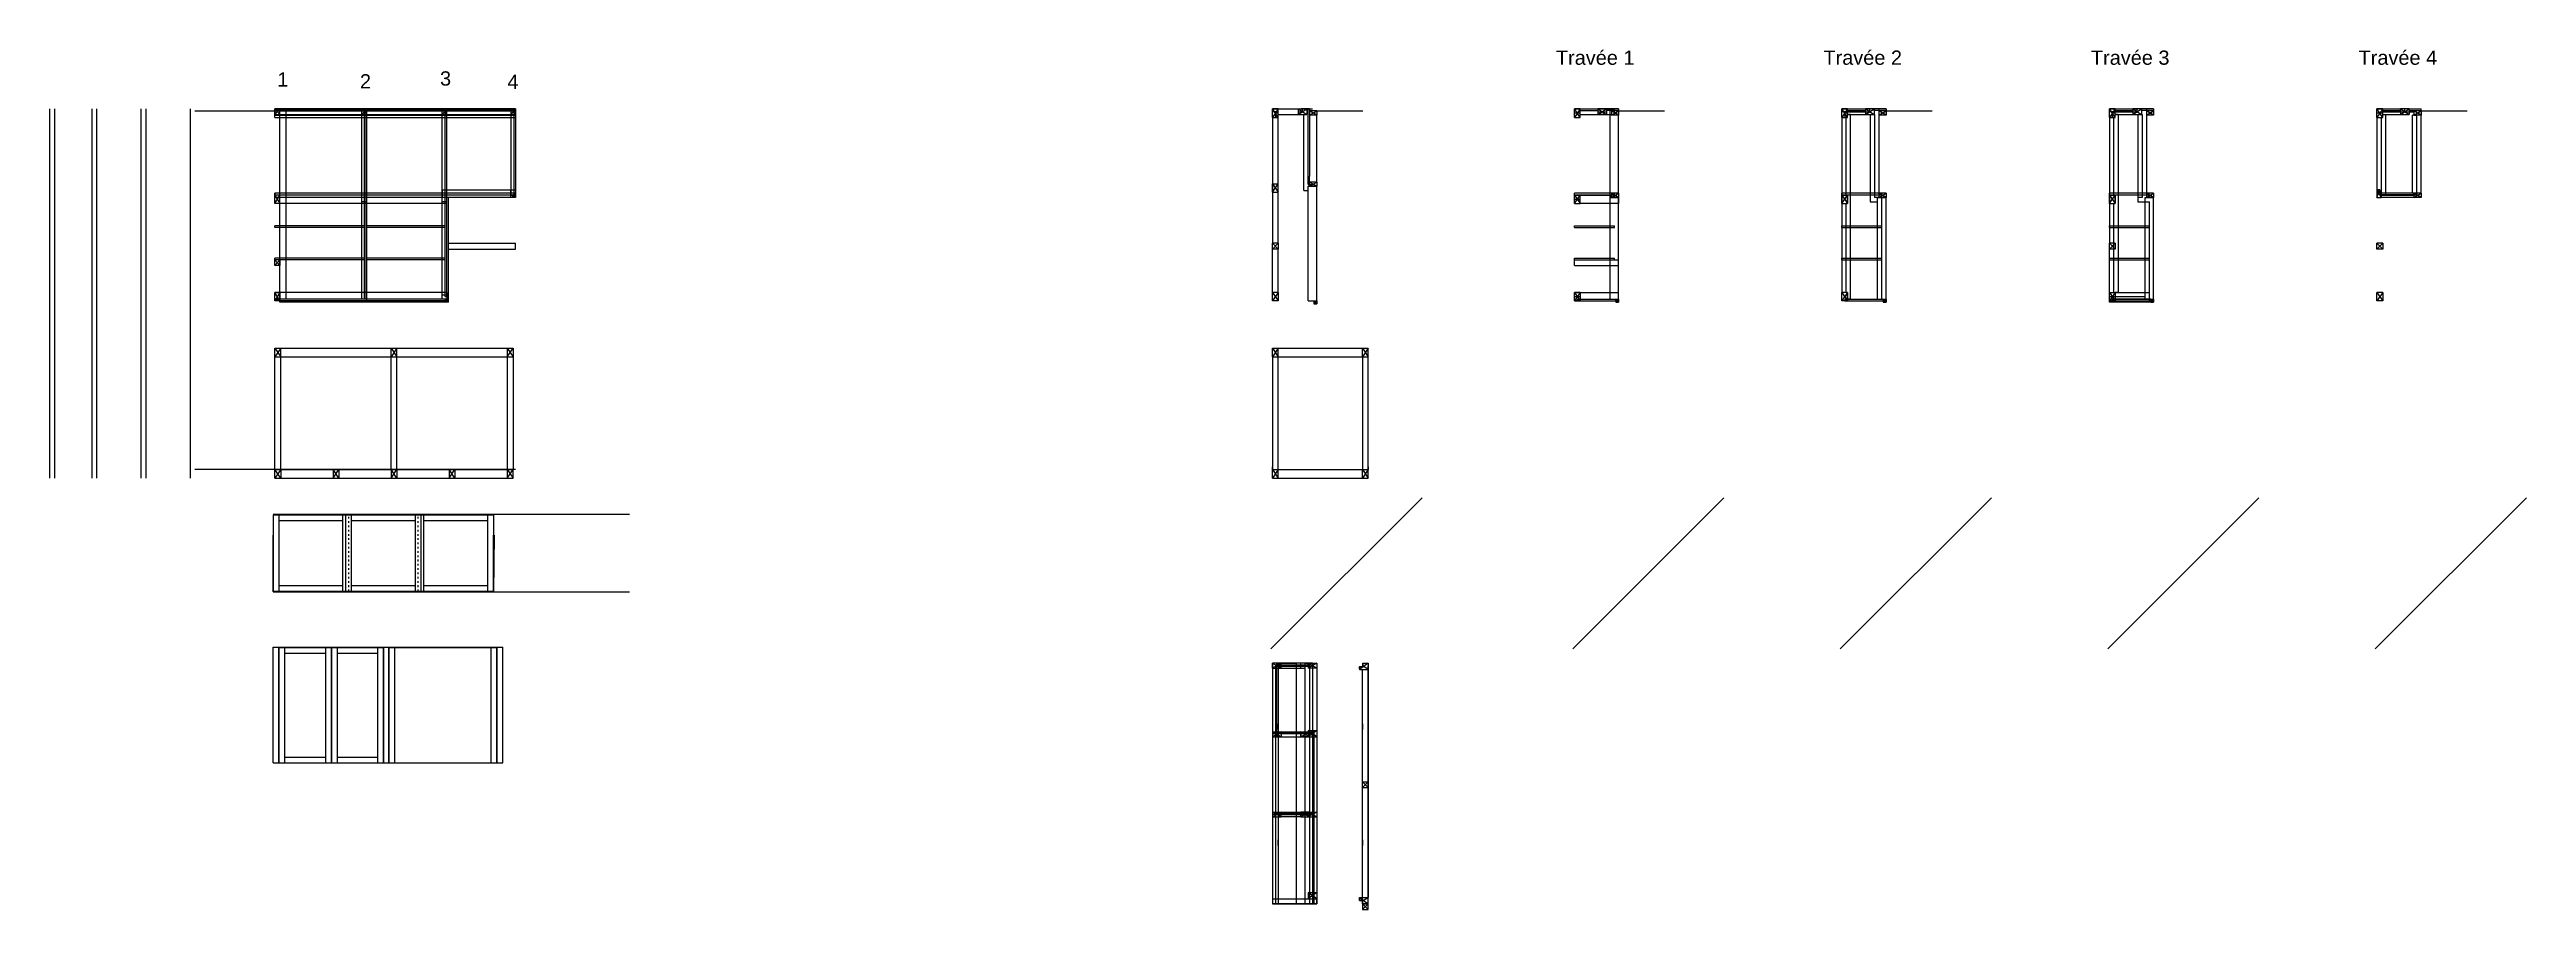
# Model space of a CAD drawing. Header units: millimetres. Extents: x -8570 to 8810, y -28 to 6007.
import ezdxf

# ---------------------------------------------------------------- set-up
doc = ezdxf.new("R2010")
doc.units = ezdxf.units.MM
doc.linetypes.add('ACAD_ISO03W100', pattern=[30, 12, -18])
doc.layers.get('0').update_dxf_attribs({"lineweight": 25})
for name, color, linetype, lineweight in [('6x4 existant', 16, 'Continuous', 25), ('Bois', 1, 'Continuous', 25), ('Hetre', 3, 'Continuous', 25), ('Lignes', 9, 'Continuous', 25), ('OSB12 ... Horizontaux', 2, 'Continuous', 25), ('OSB12 ... Verticaux', 2, 'Continuous', 25), ('Parquet Plafond', 176, 'Continuous', 25)]:
    doc.layers.add(name, color=color, linetype=linetype, lineweight=lineweight)
doc.styles.add('textstyle2', font='')
doc.styles.add('textstyle3', font='')
doc.styles.add('textstyle4', font='')
doc.styles.add('textstyle5', font='')
doc.styles.add('textstyle6', font='')
doc.styles.add('textstyle7', font='')
doc.styles.add('textstyle8', font='')
doc.styles.add('textstyle9', font='')
doc.styles.get('textstyle2').set_extended_font_data('Liberation Sans')
doc.styles.get('textstyle3').set_extended_font_data('Liberation Sans')
doc.styles.get('textstyle4').set_extended_font_data('Liberation Sans')
doc.styles.get('textstyle5').set_extended_font_data('Liberation Sans')
doc.styles.get('textstyle6').set_extended_font_data('Liberation Sans')
doc.styles.get('textstyle7').set_extended_font_data('Liberation Sans')
doc.styles.get('textstyle8').set_extended_font_data('Liberation Sans')
doc.styles.get('textstyle9').set_extended_font_data('Liberation Sans')

# ---------------------------------------------------------------- blocks, each defined once
blk = doc.blocks.new('6x4_Chant')
at = {"layer": 'Bois'}
for p, q in [((40, 0), (0, 60)), ((40, 60), (0, 0)), ((0, 0), (0, 60)), ((40, 60), (0, 60)), ((0, 0), (40, 0)), ((40, 0), (40, 60))]:
    blk.add_line(p, q, dxfattribs=at)
blk = doc.blocks.new('Hetre_55x30')
at = {"layer": 'Hetre'}
for p, q in [((0, 50), (0, -1)), ((0, 50), (30, 50)), ((30, 50), (0, -1)), ((30, -1), (0, 50)), ((30, 50), (30, -1)), ((0, -1), (30, -1))]:
    blk.add_line(p, q, dxfattribs=at)

msp = doc.modelspace()

# ---------------------------------------------------------------- linework, layer by layer
for p, q in [((-7000, 2747), (-4500, 2747)), ((-6999, 2205), (-6999, 2742)), ((-6999, 2742), (-5453, 2742)), ((-6959, 2205), (-6959, 2742)), ((-6959, 2702), (-6511, 2702)), ((-6511, 2205), (-6511, 2742)), ((-6491, 2205), (-6491, 2742)), ((-6451, 2205), (-6451, 2742)), ((-6451, 2702), (-6003, 2702)), ((-6003, 2205), (-6003, 2742)), ((-5963, 2205), (-5963, 2742)), ((-5943, 2205), (-5943, 2742)), ((-5943, 2702), (-5494, 2702)), ((-5494, 2205), (-5494, 2742)), ((-5453, 2200), (-5453, 2742)), ((-7000, 2200), (-7000, 2600)), ((-5454, 2205), (-5454, 2600)), ((-5453, 2200), (-5447, 2600)), ((-7000, 2240), (-6999, 2240)), ((-7000, 2200), (-4500, 2200)), ((-6999, 2205), (-6471, 2205)), ((-6959, 2245), (-6511, 2245)), ((-6491, 2205), (-5963, 2205)), ((-6451, 2245), (-6003, 2245)), ((-5983, 2205), (-5454, 2205)), ((-5943, 2245), (-5494, 2245)), ((-7000, 1813), (-5390, 1813)), ((-7000, 1000), (-7000, 1813)), ((-6960, 1000), (-6960, 1813)), ((-6958, 1002), (-6958, 1811)), ((-6958, 1811), (-6226, 1811)), ((-6918, 1002), (-6918, 1811)), ((-6918, 1771), (-6633, 1771)), ((-6633, 1811), (-6633, 1002)), ((-6593, 1811), (-6593, 1002)), ((-6593, 1771), (-6591, 1771)), ((-6591, 1811), (-6591, 1002)), ((-6551, 1811), (-6551, 1002)), ((-6551, 1771), (-6266, 1771)), ((-6266, 1002), (-6266, 1811)), ((-6226, 1002), (-6226, 1811)), ((-6224, 1000), (-6224, 1813)), ((-6190, 1000), (-6190, 1813)), ((-6188, 1002), (-6188, 1811)), ((-6188, 1811), (-5432, 1811)), ((-6148, 1002), (-6148, 1811)), ((-5472, 1002), (-5472, 1811)), ((-5432, 1002), (-5432, 1811)), ((-5430, 1000), (-5430, 1813)), ((-5390, 1000), (-5390, 1813)), ((-7000, 1000), (-5390, 1000)), ((-6958, 1002), (-6226, 1002)), ((-6918, 1042), (-6633, 1042)), ((-6593, 1042), (-6591, 1042)), ((-6551, 1042), (-6266, 1042)), ((-6188, 1002), (-5432, 1002))]:
    msp.add_line(p, q)
at = {"linetype": 'ACAD_ISO03W100'}
for p, q in [((-6471, 2205), (-6471, 2742)), ((-5983, 2205), (-5983, 2742))]:
    msp.add_line(p, q, dxfattribs=at)
at = {"layer": '6x4 existant'}
for p, q in [((-8570, 5590), (-8570, 3000)), ((-8536, 5590), (-8536, 3000)), ((-8274, 5590), (-8274, 3000)), ((-8240, 5590), (-8240, 3000)), ((-7929, 5590), (-7929, 3000)), ((-7895, 5590), (-7895, 3000)), ((-7584, 5590), (-7584, 3000)), ((642, 12), (642, -28)), ((642, -28), (682, 12)), ((682, 12), (642, 12)), ((642, 12), (682, -28)), ((682, -28), (682, 12)), ((642, -28), (682, -28))]:
    msp.add_line(p, q, dxfattribs=at)
at = {"layer": 'Bois'}
for p, q in [((-6954, 5550), (-6988, 5590)), ((-6954, 5590), (-6988, 5550)), ((-6988, 5590), (-5300, 5590)), ((-6988, 5590), (-6988, 5550)), ((-6988, 5530), (-6988, 5590)), ((-6954, 5550), (-6954, 5590)), ((-6344, 5550), (-6378, 5590)), ((-6344, 5590), (-6378, 5550)), ((-6378, 5550), (-6378, 5590)), ((-6344, 5550), (-6344, 5590)), ((-5782, 5550), (-5816, 5590)), ((-5782, 5590), (-5816, 5550)), ((-5816, 5550), (-5816, 5590)), ((-5782, 5550), (-5782, 5590)), ((-5334, 5590), (-5334, 5550)), ((-5334, 5590), (-5334, 4986)), ((-5300, 5550), (-5334, 5590)), ((-5300, 5590), (-5334, 5550)), ((-5334, 5590), (-5300, 5590)), ((-5300, 5590), (-5300, 4986)), ((-5300, 5590), (-5300, 5550)), ((12, 5590), (252, 5590)), ((12, 5570), (12, 5590)), ((52, 5570), (12, 5570)), ((52, 5550), (52, 5570)), ((192, 5590), (252, 5550)), ((192, 5550), (252, 5590)), ((192, 5590), (192, 5550)), ((192, 5570), (222, 5570)), ((252, 5590), (212, 5590)), ((222, 5570), (222, 5590)), ((252, 5590), (252, 5550)), ((272, 5590), (252, 5590)), ((252, 5590), (252, 5550)), ((272, 5590), (272, 5119)), ((2130, 5590), (2410, 5590)), ((2130, 5570), (2130, 5590)), ((2170, 5550), (2170, 5570)), ((2295, 5590), (2355, 5550)), ((2295, 5550), (2355, 5590)), ((2355, 5590), (2295, 5590)), ((2295, 5590), (2295, 5550)), ((2295, 5570), (2355, 5570)), ((2355, 5590), (2355, 5550)), ((2355, 5590), (2355, 5550)), ((4007, 5590), (4207, 5590)), ((4007, 5570), (4007, 5590)), ((4047, 5570), (4007, 5570)), ((4047, 5550), (4047, 5570)), ((4172, 5590), (4232, 5550)), ((4172, 5550), (4232, 5590)), ((4232, 5590), (4172, 5590)), ((4172, 5590), (4172, 5550)), ((4172, 5570), (4202, 5570)), ((4202, 5570), (4202, 5590)), ((4232, 5590), (4232, 5550)), ((4266, 5590), (4232, 5590)), ((4232, 5590), (4232, 5550)), ((4266, 5590), (4266, 4968)), ((5884, 5590), (6084, 5590)), ((5884, 5570), (5884, 5590)), ((5924, 5570), (5884, 5570)), ((5924, 5550), (5924, 5570)), ((6049, 5590), (6109, 5550)), ((6049, 5550), (6109, 5590)), ((6109, 5590), (6049, 5590)), ((6049, 5590), (6049, 5550)), ((6049, 5570), (6079, 5570)), ((6079, 5570), (6079, 5590)), ((6109, 5590), (6109, 5550)), ((6143, 5590), (6109, 5590)), ((6109, 5590), (6109, 5550)), ((6143, 5590), (6143, 4968)), ((7761, 5590), (7926, 5590)), ((7761, 5570), (7761, 5590)), ((7801, 5550), (7801, 5570)), ((7926, 5590), (7986, 5550)), ((7926, 5550), (7986, 5590)), ((7986, 5590), (7926, 5590)), ((7926, 5590), (7926, 5550)), ((7926, 5570), (7956, 5570)), ((7956, 5570), (7956, 5590)), ((7986, 5590), (7986, 5550)), ((7986, 5590), (7986, 5550)), ((-6988, 5550), (-6948, 5550)), ((-6988, 5550), (-5312, 5550)), ((-6988, 5530), (-5300, 5530)), ((-6378, 4303), (-6378, 5550)), ((-6378, 5550), (-6344, 5550)), ((-6344, 4243), (-6344, 5550)), ((-5816, 4283), (-5816, 5550)), ((-5816, 5550), (-5782, 5550)), ((-5782, 4283), (-5782, 5550)), ((-5340, 5550), (-5300, 5550)), ((-5334, 5550), (-5300, 5550)), ((12, 5530), (12, 5065)), ((52, 5560), (32, 5560)), ((32, 5560), (32, 5530)), ((52, 5065), (52, 5560)), ((52, 5550), (232, 5550)), ((212, 5550), (252, 5550)), ((232, 5119), (232, 5550)), ((232, 5550), (252, 5550)), ((2170, 5560), (2130, 5560)), ((2170, 5550), (2410, 5550)), ((2355, 5550), (2295, 5550)), ((4007, 5530), (4007, 5065)), ((4047, 5560), (4027, 5560)), ((4027, 5560), (4027, 5530)), ((4047, 5550), (4047, 5560)), ((4047, 5550), (4172, 5550)), ((4067, 5550), (4047, 5550)), ((4067, 4255), (4067, 5550)), ((4172, 5550), (4232, 5550)), ((4206, 5550), (4206, 4938)), ((4212, 5550), (4232, 5550)), ((5884, 5530), (5884, 5065)), ((5924, 5560), (5904, 5560)), ((5904, 5560), (5904, 5530)), ((5924, 5550), (5924, 5560)), ((5924, 5550), (6054, 5550)), ((5944, 5550), (5924, 5550)), ((5944, 5550), (5944, 4303)), ((6049, 5550), (6109, 5550)), ((6083, 5550), (6083, 4938)), ((6089, 5550), (6109, 5550)), ((7801, 5560), (7761, 5560)), ((7761, 5530), (7761, 5023)), ((7801, 5550), (7801, 5560)), ((7801, 5550), (7926, 5550)), ((7821, 5550), (7821, 4986)), ((7926, 5550), (7986, 5550)), ((7966, 5550), (7986, 5550)), ((12, 5005), (12, 5065)), ((12, 5065), (12, 4647)), ((12, 5005), (52, 5065)), ((12, 5065), (52, 5005)), ((12, 5065), (52, 5065)), ((52, 4647), (52, 5065)), ((52, 5005), (52, 5065)), ((232, 5017), (232, 5119)), ((262, 5017), (262, 5047)), ((262, 5047), (272, 5047)), ((272, 5047), (272, 5119)), ((4007, 5065), (4007, 4303)), ((5884, 5065), (5884, 4647)), ((-6988, 4926), (-6988, 4986)), ((-6988, 4986), (-6954, 4926)), ((-6988, 4926), (-6954, 4986)), ((-5782, 4986), (-6988, 4986)), ((-6954, 4986), (-6988, 4986)), ((-5782, 4926), (-6988, 4926)), ((-6954, 4926), (-6988, 4926)), ((-6954, 4926), (-6954, 4986)), ((-6344, 4938), (-6378, 4938)), ((-5816, 4926), (-5816, 4986)), ((-5782, 4938), (-5816, 4938)), ((-5782, 4926), (-5782, 4986)), ((-5334, 4986), (-5300, 4986)), ((12, 5005), (52, 5005)), ((232, 5017), (262, 5017)), ((2130, 4926), (2130, 4986)), ((2130, 4926), (2170, 4986)), ((2130, 4986), (2170, 4926)), ((2130, 4986), (2170, 4986)), ((2130, 4956), (2170, 4956)), ((2130, 4926), (2170, 4926)), ((2170, 4926), (2170, 4986)), ((2170, 4986), (2385, 4986)), ((2440, 4926), (2170, 4926)), ((2385, 4986), (2385, 4968)), ((2385, 4968), (2440, 4968)), ((2440, 4968), (2440, 4926)), ((4007, 4926), (4007, 4986)), ((4007, 4926), (4047, 4986)), ((4007, 4986), (4047, 4926)), ((4007, 4986), (4047, 4986)), ((4007, 4926), (4047, 4926)), ((4047, 4926), (4047, 4986)), ((4206, 4938), (4257, 4938)), ((4257, 4938), (4257, 4968)), ((4257, 4968), (4262, 4968)), ((5884, 4926), (5884, 4986)), ((5884, 4926), (5924, 4986)), ((5884, 4986), (5924, 4926)), ((5884, 4986), (5924, 4986)), ((5884, 4926), (5924, 4926)), ((5924, 4926), (5924, 4986)), ((6083, 4938), (6134, 4938)), ((6134, 4938), (6134, 4968)), ((6134, 4968), (6139, 4968)), ((7781, 5023), (7761, 5023)), ((7781, 4986), (7781, 5023)), ((7781, 4986), (7821, 4986)), ((-6988, 4491), (-6988, 4531)), ((-6954, 4531), (-6988, 4531)), ((-6988, 4531), (-6954, 4491)), ((-6988, 4491), (-6954, 4531)), ((-6954, 4531), (-6954, 4491)), ((-5771, 4647), (-5300, 4647)), ((-5771, 4607), (-5771, 4647)), ((-5771, 4607), (-5300, 4607)), ((-5300, 4607), (-5300, 4647)), ((52, 4647), (12, 4647)), ((12, 4607), (12, 4647)), ((52, 4607), (12, 4647)), ((52, 4647), (12, 4607)), ((52, 4607), (12, 4607)), ((12, 4303), (12, 4607)), ((52, 4647), (52, 4607)), ((52, 4303), (52, 4607)), ((2130, 4531), (2440, 4531)), ((2130, 4491), (2130, 4531)), ((2440, 4491), (2440, 4531)), ((5924, 4647), (5884, 4647)), ((5884, 4607), (5884, 4647)), ((5924, 4607), (5884, 4647)), ((5924, 4647), (5884, 4607)), ((5924, 4607), (5884, 4607)), ((5884, 4303), (5884, 4607)), ((5924, 4647), (5924, 4607)), ((7801, 4647), (7761, 4647)), ((7761, 4607), (7761, 4647)), ((7801, 4607), (7761, 4647)), ((7801, 4647), (7761, 4607)), ((7801, 4607), (7761, 4607)), ((7801, 4647), (7801, 4607)), ((-6954, 4491), (-6988, 4491)), ((2130, 4491), (2440, 4491)), ((-5782, 4303), (-6988, 4303)), ((-6954, 4243), (-6988, 4303)), ((-6988, 4303), (-6954, 4303)), ((-6954, 4303), (-6988, 4243)), ((-6988, 4243), (-6988, 4303)), ((-6988, 4255), (-6954, 4255)), ((-5782, 4243), (-6988, 4243)), ((-6954, 4303), (-6954, 4243)), ((-5782, 4283), (-5816, 4283)), ((-5782, 4303), (-5782, 4243)), ((52, 4303), (12, 4303)), ((12, 4243), (12, 4303)), ((12, 4303), (52, 4243)), ((52, 4303), (12, 4243)), ((52, 4243), (12, 4243)), ((52, 4303), (52, 4243)), ((2170, 4303), (2130, 4303)), ((2130, 4243), (2130, 4303)), ((2130, 4303), (2170, 4243)), ((2170, 4303), (2130, 4243)), ((2130, 4303), (2440, 4303)), ((2130, 4273), (2170, 4273)), ((2170, 4243), (2130, 4243)), ((2130, 4243), (2440, 4243)), ((2170, 4303), (2170, 4243)), ((4047, 4303), (4007, 4303)), ((4007, 4243), (4007, 4303)), ((4007, 4303), (4047, 4243)), ((4047, 4303), (4007, 4243)), ((4047, 4303), (4007, 4303)), ((4047, 4243), (4007, 4243)), ((4047, 4303), (4047, 4243)), ((4047, 4243), (4047, 4303)), ((4067, 4255), (4047, 4255)), ((5884, 4243), (5884, 4303)), ((5884, 4303), (5924, 4243)), ((5924, 4303), (5884, 4243)), ((5884, 4303), (6164, 4303)), ((5884, 4273), (5924, 4273)), ((5924, 4243), (5884, 4243)), ((5924, 4303), (5924, 4243)), ((5944, 4303), (5924, 4303)), ((5924, 4243), (6164, 4243)), ((6164, 4243), (6164, 4303)), ((7801, 4303), (7761, 4303)), ((7761, 4243), (7761, 4303)), ((7761, 4303), (7801, 4243)), ((7801, 4303), (7761, 4243)), ((7801, 4243), (7761, 4243)), ((7801, 4303), (7801, 4243)), ((-6988, 3851), (-6988, 3911)), ((-6988, 3911), (-5318, 3911)), ((-6988, 3911), (-6948, 3851)), ((-6948, 3911), (-6988, 3851)), ((-6988, 3851), (-5318, 3851)), ((-6988, 3060), (-6988, 3851)), ((-6948, 3851), (-6948, 3911)), ((-6948, 3060), (-6948, 3851)), ((-6133, 3911), (-6173, 3851)), ((-6173, 3851), (-6173, 3911)), ((-6173, 3911), (-6133, 3851)), ((-6173, 3060), (-6173, 3851)), ((-6133, 3851), (-6133, 3911)), ((-6133, 3060), (-6133, 3851)), ((-5358, 3911), (-5358, 3851)), ((-5358, 3911), (-5318, 3851)), ((-5358, 3851), (-5318, 3911)), ((-5358, 3851), (-5358, 3060)), ((-5318, 3911), (-5318, 3851)), ((-5318, 3851), (-5318, 3060)), ((12, 3911), (682, 3911)), ((12, 3851), (12, 3911)), ((12, 3911), (52, 3851)), ((52, 3911), (12, 3851)), ((12, 3851), (682, 3851)), ((12, 3851), (12, 3060)), ((52, 3851), (52, 3911)), ((52, 3060), (52, 3851)), ((642, 3851), (642, 3911)), ((642, 3911), (682, 3851)), ((682, 3911), (642, 3851)), ((642, 3851), (642, 3060)), ((682, 3851), (682, 3911)), ((682, 3060), (682, 3851)), ((-6988, 3060), (-5318, 3060)), ((-6988, 3000), (-6988, 3060)), ((-6948, 3000), (-6988, 3060)), ((-6948, 3060), (-6988, 3000)), ((-6988, 3000), (-5318, 3000)), ((-6948, 3060), (-6948, 3000)), ((-6580, 3060), (-6580, 3000)), ((-6580, 3000), (-6540, 3060)), ((-6540, 3000), (-6580, 3060)), ((-6540, 3060), (-6540, 3000)), ((-6173, 3060), (-6173, 3000)), ((-6173, 3000), (-6133, 3060)), ((-6133, 3000), (-6173, 3060)), ((-6133, 3060), (-6133, 3000)), ((-5765, 3060), (-5765, 3000)), ((-5765, 3000), (-5725, 3060)), ((-5725, 3000), (-5765, 3060)), ((-5725, 3060), (-5725, 3000)), ((-5358, 3060), (-5358, 3000)), ((-5358, 3000), (-5318, 3060)), ((-5358, 3060), (-5318, 3000)), ((-5318, 3000), (-5318, 3060)), ((12, 3060), (12, 3078)), ((12, 3060), (682, 3060)), ((12, 3000), (12, 3060)), ((12, 3060), (52, 3000)), ((52, 3060), (12, 3000)), ((12, 3000), (682, 3000)), ((52, 3000), (52, 3060)), ((642, 3000), (642, 3060)), ((642, 3060), (682, 3000)), ((682, 3060), (642, 3000)), ((682, 3078), (682, 3060)), ((682, 3000), (682, 3060)), ((12, 1700), (12, 12)), ((52, 1700), (12, 1700)), ((52, 1700), (12, 1700)), ((12, 1700), (72, 1666)), ((72, 1700), (12, 1666)), ((12, 1666), (12, 1700)), ((237, 1700), (12, 1700)), ((12, 1666), (237, 1666)), ((52, 1700), (52, 12)), ((72, 1666), (72, 1700)), ((177, 1700), (177, 12)), ((207, 1700), (207, 1666)), ((237, 1700), (237, 12)), ((242, 1700), (242, 1700)), ((622, 1660), (622, 1678)), ((622, 1678), (644, 1678)), ((642, 12), (642, 1655)), ((644, 1678), (644, 1700)), ((682, 12), (682, 1682)), ((12, 1224), (12, 1184)), ((72, 1184), (12, 1218)), ((72, 1218), (12, 1184)), ((12, 1218), (52, 1218)), ((52, 1235), (52, 1275)), ((52, 1184), (52, 1224)), ((52, 1184), (52, 1224)), ((52, 1218), (262, 1218)), ((72, 1218), (72, 1184)), ((207, 1218), (207, 1184)), ((211, 1218), (211, 1184)), ((211, 1184), (271, 1218)), ((271, 1184), (211, 1218)), ((211, 1218), (271, 1218)), ((262, 1201), (262, 1218)), ((271, 1218), (271, 1184)), ((642, 1275), (642, 1235)), ((12, 1184), (52, 1184)), ((52, 1184), (292, 1184)), ((267, 1184), (207, 1184)), ((262, 1201), (292, 1201)), ((292, 1184), (292, 1201)), ((292, 1201), (292, 1184)), ((642, 867), (682, 867)), ((642, 867), (682, 827)), ((682, 867), (642, 827)), ((642, 827), (682, 827)), ((72, 655), (12, 621)), ((72, 621), (12, 655)), ((12, 655), (12, 621)), ((12, 655), (72, 655)), ((12, 621), (72, 621)), ((72, 621), (72, 655)), ((72, 655), (211, 655)), ((211, 621), (72, 621)), ((207, 655), (207, 621)), ((271, 655), (211, 655)), ((211, 655), (211, 621)), ((211, 655), (271, 621)), ((271, 655), (211, 621)), ((211, 621), (271, 621)), ((271, 621), (271, 655)), ((52, 420), (52, 460)), ((642, 460), (642, 420)), ((12, 46), (322, 46)), ((12, 12), (52, 12)), ((12, 12), (322, 12)), ((322, 12), (322, 52)), ((622, 36), (622, 52)), ((646, 36), (622, 36)), ((646, 12), (646, 36))]:
    msp.add_line(p, q, dxfattribs=at)
at = {"layer": 'Hetre'}
for p, q in [((-6988, 5577), (-5300, 5577)), ((-6988, 5547), (-6988, 5577)), ((-6954, 4255), (-6954, 5590)), ((-6909, 5590), (-6954, 5590)), ((-6909, 4255), (-6909, 5590)), ((-5334, 5590), (-5334, 4998)), ((-5334, 5590), (-5300, 5590)), ((-5300, 5590), (-5300, 4998)), ((262, 5059), (262, 5590)), ((262, 5590), (292, 5590)), ((2380, 4255), (2380, 5590)), ((2380, 5590), (2410, 5590)), ((2410, 5547), (2410, 5590)), ((-6988, 5547), (-5300, 5547)), ((322, 5077), (322, 5547)), ((2440, 4998), (2440, 5547)), ((8011, 4998), (8011, 5547)), ((8071, 5547), (8011, 5547)), ((8071, 4998), (8071, 5547)), ((262, 5059), (292, 5059)), ((262, 4243), (262, 5047)), ((262, 5047), (322, 5047)), ((322, 4243), (322, 5047)), ((-6988, 4998), (-6988, 4968)), ((-5300, 4998), (-6988, 4998)), ((-5300, 4968), (-6988, 4968)), ((-6378, 4255), (-6378, 4968)), ((-6344, 4255), (-6344, 4968)), ((-5816, 5023), (-5300, 5023)), ((-5816, 5023), (-5816, 4968)), ((-5816, 4255), (-5816, 4968)), ((-5300, 4968), (-5816, 4968)), ((-5771, 4255), (-5771, 4968)), ((-5334, 4968), (-5334, 5023)), ((-5320, 4968), (-5320, 4988)), ((-5300, 4988), (-5320, 4988)), ((-5320, 4988), (-5300, 4968)), ((-5300, 4988), (-5320, 4968)), ((-5300, 5023), (-5300, 4968)), ((-5300, 4968), (-5300, 4998)), ((2410, 4968), (2410, 4998)), ((2440, 4255), (2440, 4968)), ((4257, 4255), (4257, 4968)), ((4257, 4968), (4317, 4968)), ((4317, 4255), (4317, 4968)), ((6134, 4255), (6134, 4968)), ((6134, 4968), (6194, 4968)), ((6194, 4255), (6194, 4968)), ((7761, 5023), (7761, 4968)), ((7761, 5023), (7781, 5023)), ((7761, 4968), (7781, 5023)), ((7761, 5023), (7791, 4968)), ((7761, 4968), (7791, 4968)), ((7781, 5023), (7781, 4986)), ((7791, 4986), (7781, 4986)), ((8020, 4988), (7791, 4988)), ((7791, 4988), (7791, 4968)), ((7791, 4968), (7791, 4986)), ((8020, 4968), (7791, 4968)), ((8071, 4998), (8011, 4998)), ((-5771, 4255), (-6954, 4255)), ((-6954, 4235), (-6954, 4255)), ((-5771, 4235), (-6954, 4235)), ((-5791, 4235), (-5791, 4255)), ((-5791, 4235), (-5771, 4255)), ((-5791, 4255), (-5771, 4235)), ((-5771, 4235), (-5771, 4255)), ((262, 4243), (322, 4243)), ((302, 4243), (302, 4223)), ((302, 4243), (322, 4243)), ((322, 4243), (302, 4223)), ((322, 4223), (302, 4243)), ((302, 4223), (322, 4223)), ((322, 4243), (322, 4223)), ((2380, 4255), (2440, 4255)), ((2420, 4255), (2420, 4235)), ((2420, 4255), (2440, 4255)), ((2440, 4255), (2420, 4235)), ((2440, 4235), (2420, 4255)), ((2420, 4235), (2440, 4235)), ((2440, 4255), (2440, 4235)), ((4257, 4255), (4317, 4255)), ((4297, 4255), (4297, 4235)), ((4297, 4255), (4317, 4255)), ((4317, 4255), (4297, 4235)), ((4317, 4235), (4297, 4255)), ((4297, 4235), (4317, 4235)), ((4317, 4255), (4317, 4235)), ((6174, 4255), (5884, 4255)), ((5884, 4235), (5884, 4255)), ((6174, 4235), (5884, 4235)), ((6134, 4255), (6194, 4255)), ((6174, 4255), (6174, 4235)), ((6174, 4255), (6194, 4255)), ((6194, 4255), (6174, 4235)), ((6194, 4235), (6174, 4255)), ((6174, 4235), (6174, 4255)), ((6174, 4235), (6194, 4235)), ((6194, 4255), (6194, 4235)), ((12, 1700), (12, 1184)), ((42, 1700), (12, 1700)), ((42, 1184), (42, 1700)), ((42, 1700), (42, 1680)), ((262, 1700), (42, 1700)), ((42, 1680), (262, 1680)), ((262, 1700), (262, 1666)), ((262, 1700), (322, 1700)), ((322, 1700), (262, 1666)), ((322, 1666), (262, 1700)), ((262, 1680), (262, 1700)), ((322, 1666), (262, 1666)), ((271, 1700), (271, 12)), ((292, 1700), (322, 1700)), ((322, 1700), (322, 12)), ((682, 1700), (622, 1655)), ((622, 1676), (622, 1655)), ((622, 1676), (646, 1676)), ((622, 1655), (682, 1655)), ((642, 1655), (682, 1655)), ((642, 57), (642, 1655)), ((646, 1700), (682, 1700)), ((646, 1700), (646, 1676)), ((646, 1676), (646, 1694)), ((682, 1655), (646, 1682)), ((682, 1700), (682, 1655)), ((682, 1655), (682, 57)), ((262, 1229), (262, 1184)), ((262, 1229), (322, 1229)), ((322, 1229), (262, 1184)), ((322, 1184), (262, 1229)), ((302, 1229), (302, 12)), ((322, 1229), (322, 1184)), ((12, 1184), (42, 1184)), ((262, 1184), (322, 1184)), ((262, 655), (262, 621)), ((262, 655), (322, 655)), ((322, 655), (262, 621)), ((322, 621), (262, 655)), ((262, 621), (322, 621)), ((322, 655), (322, 621)), ((262, 91), (262, 46)), ((262, 91), (322, 91)), ((322, 91), (262, 46)), ((322, 46), (262, 91)), ((262, 46), (322, 46)), ((267, 12), (322, 12)), ((322, 91), (322, 46)), ((622, 57), (682, 57)), ((622, 36), (622, 57)), ((622, 57), (682, 12)), ((622, 36), (646, 36)), ((682, 57), (646, 30)), ((646, 12), (646, 36)), ((646, 12), (682, 12)), ((682, 12), (682, 57))]:
    msp.add_line(p, q, dxfattribs=at)
at = {"layer": 'Lignes'}
for p, q in [((0, 1800), (1061, 2861)), ((2118, 1800), (3178, 2861)), ((3995, 1800), (5056, 2861)), ((5872, 1800), (6933, 2861)), ((7749, 1800), (8810, 2861))]:
    msp.add_line(p, q, dxfattribs=at)
at = {"layer": 'OSB12 ... Horizontaux'}
for p, q in [((-5300, 5590), (-6988, 5590)), ((-6988, 5578), (-6988, 5590)), ((-5300, 5578), (-6988, 5578)), ((-5300, 5590), (-5300, 5578)), ((2170, 5590), (2295, 5590)), ((2170, 5578), (2170, 5590)), ((2170, 5578), (2295, 5578)), ((2295, 5590), (2295, 5578)), ((2440, 5590), (2355, 5590)), ((2355, 5578), (2355, 5590)), ((2440, 5578), (2355, 5578)), ((2440, 5590), (2440, 5578)), ((4047, 5590), (4172, 5590)), ((4047, 5578), (4047, 5590)), ((4047, 5578), (4172, 5578)), ((4172, 5590), (4172, 5578)), ((4317, 5590), (4232, 5590)), ((4232, 5578), (4232, 5590)), ((4317, 5578), (4232, 5578)), ((4317, 5590), (4317, 5578)), ((5924, 5590), (6049, 5590)), ((5924, 5578), (5924, 5590)), ((5924, 5578), (6049, 5578)), ((6049, 5590), (6049, 5578)), ((6194, 5590), (6109, 5590)), ((6109, 5578), (6109, 5590)), ((6194, 5578), (6109, 5578)), ((6194, 5590), (6194, 5578)), ((7801, 5590), (7926, 5590)), ((7801, 5578), (7801, 5590)), ((7801, 5578), (7926, 5578)), ((7926, 5578), (7926, 5590)), ((7986, 5578), (7986, 5590)), ((7986, 5590), (8071, 5590)), ((7986, 5578), (8071, 5578)), ((8071, 5578), (8071, 5590)), ((-6361, 4998), (-6988, 4998)), ((-6988, 4986), (-6988, 4998)), ((-6361, 4986), (-6988, 4986)), ((-5794, 4998), (-6349, 4998)), ((-5794, 4986), (-6349, 4986)), ((-5788, 4986), (-5788, 4986)), ((-5312, 4998), (-5782, 4998)), ((-5312, 4986), (-5782, 4986)), ((2405, 4998), (2130, 4998)), ((2130, 4986), (2130, 4998)), ((2409, 4986), (2130, 4986)), ((2409, 4998), (2409, 4986)), ((4282, 4998), (4007, 4998)), ((4007, 4986), (4007, 4998)), ((4286, 4986), (4007, 4986)), ((4286, 4998), (4286, 4986)), ((6194, 4998), (5884, 4998)), ((5884, 4986), (5884, 4998)), ((6163, 4986), (5884, 4986)), ((6163, 4986), (6163, 4998)), ((8036, 4998), (7781, 4998)), ((7781, 4986), (7781, 4998)), ((8040, 4986), (7781, 4986)), ((8040, 4998), (8040, 4986)), ((-6361, 4770), (-6988, 4770)), ((-6988, 4758), (-6988, 4770)), ((-6361, 4758), (-6988, 4758)), ((-5794, 4770), (-6349, 4770)), ((-5794, 4758), (-6349, 4758)), ((2130, 4770), (2410, 4770)), ((2130, 4758), (2130, 4770)), ((2130, 4758), (2410, 4758)), ((2410, 4758), (2410, 4770)), ((4007, 4770), (4287, 4770)), ((4007, 4758), (4007, 4770)), ((4007, 4758), (4287, 4758)), ((4287, 4758), (4287, 4770)), ((5884, 4770), (6164, 4770)), ((5884, 4758), (5884, 4770)), ((5884, 4758), (6164, 4758)), ((6164, 4758), (6164, 4770)), ((-6361, 4543), (-6988, 4543)), ((-6988, 4531), (-6988, 4543)), ((-6361, 4531), (-6988, 4531)), ((-5794, 4543), (-6349, 4543)), ((-5794, 4531), (-6349, 4531)), ((2130, 4543), (2410, 4543)), ((2130, 4531), (2130, 4543)), ((2130, 4531), (2410, 4531)), ((2410, 4531), (2410, 4543)), ((4007, 4543), (4287, 4543)), ((4007, 4531), (4007, 4543)), ((4007, 4531), (4287, 4531)), ((4287, 4531), (4287, 4543)), ((5884, 4543), (6164, 4543)), ((5884, 4531), (5884, 4543)), ((5884, 4531), (6164, 4531)), ((6164, 4531), (6164, 4543)), ((-5791, 4255), (-6988, 4255)), ((-6988, 4243), (-6988, 4255)), ((-5791, 4243), (-6988, 4243)), ((-5791, 4243), (-5791, 4255)), ((2150, 4255), (2420, 4255)), ((2150, 4255), (2150, 4243)), ((2150, 4243), (2420, 4243)), ((2420, 4243), (2420, 4255)), ((4027, 4255), (4297, 4255)), ((4027, 4255), (4027, 4243)), ((4027, 4243), (4297, 4243)), ((4297, 4243), (4297, 4255)), ((5904, 4255), (6174, 4255)), ((5904, 4255), (5904, 4243)), ((5904, 4243), (6174, 4243)), ((5924, 4255), (6164, 4255)), ((6174, 4243), (6174, 4255)), ((32, 1688), (32, 1218)), ((32, 1688), (291, 1688)), ((52, 1700), (177, 1700)), ((52, 1700), (52, 12)), ((177, 1700), (177, 12)), ((237, 1700), (322, 1700)), ((237, 1700), (237, 12)), ((291, 1688), (291, 1218)), ((322, 1700), (322, 12)), ((32, 1218), (291, 1218)), ((302, 1209), (12, 1209)), ((12, 1209), (12, 12)), ((12, 1206), (292, 1206)), ((32, 1209), (32, 12)), ((291, 1206), (291, 650)), ((292, 1206), (292, 650)), ((302, 1209), (302, 12)), ((292, 650), (12, 650)), ((292, 638), (12, 638)), ((291, 638), (291, 12)), ((292, 638), (292, 12)), ((302, 12), (12, 12)), ((177, 12), (52, 12)), ((322, 12), (237, 12))]:
    msp.add_line(p, q, dxfattribs=at)
at = {"layer": 'OSB12 ... Verticaux'}
for p, q in [((-6361, 4255), (-6361, 5570)), ((-6361, 5570), (-6349, 5570)), ((-6349, 4255), (-6349, 5570)), ((-5794, 5570), (-5782, 5570)), ((-5794, 4273), (-5794, 5570)), ((-5782, 4273), (-5782, 5570)), ((-5312, 5570), (-5312, 4986)), ((-5300, 5570), (-5312, 5570)), ((-5300, 5570), (-5300, 4986)), ((4047, 5530), (4047, 5570)), ((4047, 5570), (4172, 5570)), ((4172, 5570), (4172, 5550)), ((5924, 5530), (5924, 5570)), ((5924, 5570), (6049, 5570)), ((6049, 5570), (6049, 5550)), ((7801, 5570), (8020, 5570)), ((7801, 5530), (7801, 5570)), ((8020, 5570), (8020, 5547)), ((4037, 5530), (4047, 5530)), ((4037, 4986), (4037, 5530)), ((4172, 5550), (4236, 5550)), ((4236, 5550), (4236, 4968)), ((5914, 5530), (5924, 5530)), ((5914, 4986), (5914, 5530)), ((6049, 5550), (6113, 5550)), ((6113, 5550), (6113, 4968)), ((7791, 5530), (7791, 4986)), ((7791, 5530), (7801, 5530)), ((8020, 5547), (8041, 5547)), ((8041, 4998), (8041, 5547)), ((-5312, 4986), (-5300, 4986)), ((4037, 4986), (4047, 4986)), ((4047, 4926), (4037, 4926)), ((4037, 4303), (4037, 4926)), ((4047, 4986), (4047, 4926)), ((4287, 4968), (4236, 4968)), ((4287, 4255), (4287, 4968)), ((5914, 4986), (5924, 4986)), ((5924, 4926), (5914, 4926)), ((5914, 4303), (5914, 4926)), ((5924, 4986), (5924, 4926)), ((6113, 4968), (6083, 4968)), ((6083, 4968), (6083, 4938)), ((6083, 4938), (6164, 4938)), ((6164, 4303), (6164, 4938)), ((7791, 4986), (8020, 4986)), ((8020, 4986), (8020, 4998)), ((8020, 4998), (8041, 4998)), ((-5794, 4273), (-5782, 4273)), ((4037, 4303), (4047, 4303)), ((4047, 4303), (4047, 4243)), ((4047, 4255), (4287, 4255)), ((5914, 4303), (5924, 4303)), ((5924, 4303), (5924, 4273)), ((5924, 4273), (6134, 4273)), ((6134, 4303), (6164, 4303)), ((6134, 4273), (6134, 4303)), ((42, 1700), (42, 1688)), ((292, 1700), (42, 1700)), ((42, 1688), (292, 1688)), ((292, 1700), (292, 1688)), ((42, 1218), (42, 1206)), ((42, 1218), (292, 1218)), ((241, 1206), (241, 1218)), ((292, 1218), (292, 1206)), ((292, 1206), (42, 1206)), ((42, 650), (42, 638)), ((42, 650), (292, 650)), ((42, 638), (292, 638)), ((241, 650), (241, 638)), ((292, 650), (292, 638))]:
    msp.add_line(p, q, dxfattribs=at)
at = {"layer": 'Parquet Plafond'}
for p, q in [((-7550, 5577), (-5300, 5577)), ((322, 5577), (644, 5577)), ((2440, 5577), (2762, 5577)), ((4317, 5577), (4639, 5577)), ((8071, 5577), (8393, 5577)), ((-7550, 3062), (-5300, 3062))]:
    msp.add_line(p, q, dxfattribs=at)

# ---------------------------------------------------------------- block references
at = {"layer": 'Bois'}
for p in [(12, 5530), (2130, 5530), (4007, 5530), (5884, 5530), (7761, 5530)]:
    msp.add_blockref('6x4_Chant', p, dxfattribs=at)
at = {"layer": 'Hetre', "rotation": 270}
for p in [(272, 5577), (2390, 5577), (4267, 5577), (6144, 5577), (8021, 5577), (272, 5077), (2390, 4998), (4267, 4998), (6144, 4998), (8021, 4998)]:
    msp.add_blockref('Hetre_55x30', p, dxfattribs=at)

# ---------------------------------------------------------------- texts
at = {"char_height": 100, "attachment_point": 1}
for s, insert, style in [('Travée 1', (2000, 6000), 'textstyle2'), ('Travée 2', (3877, 6000), 'textstyle3'), ('Travée 3', (5754, 6000), 'textstyle4'), ('Travée 4', (7632, 6000), 'textstyle5'), ('1', (-6972, 5847), 'textstyle6'), ('2', (-6392, 5834), 'textstyle7'), ('3', (-5830, 5854), 'textstyle8'), ('4', (-5357, 5831), 'textstyle9')]:
    msp.add_mtext(s, dxfattribs=dict(at, insert=insert, style=style))

doc.saveas('drawing.dxf')
